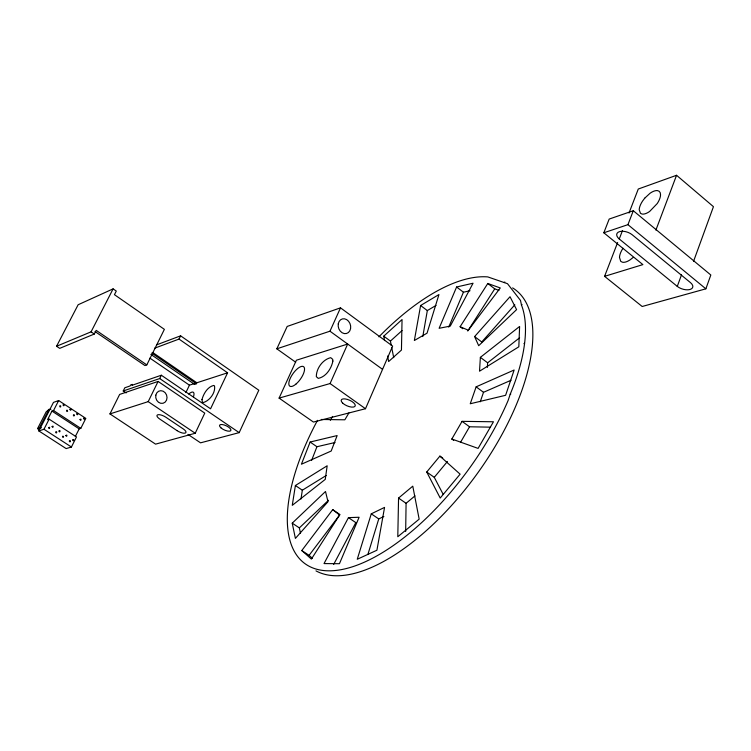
<?xml version="1.0" encoding="UTF-8"?>
<svg xmlns="http://www.w3.org/2000/svg" width="751" height="751" viewBox="0 0 751 751"><rect width="100%" height="100%" fill="white"/><g stroke="black" fill="none" stroke-linecap="round" stroke-linejoin="round"><path stroke-width="1.13" d="M405.671 531.445L406.084 503.301L414.984 495.885M398.556 498.082L397.795 536.74L419.161 519.157L412.778 486.16L398.556 498.082L406.084 503.301M487.371 367.417L487.624 362.799L519.608 337.79M480.368 357.354L479.523 371.201L518.828 346.802L519.608 326.469L480.368 357.354L487.624 362.799M70.444 441.231C69.805 443.287 68.36 439.776 70.247 440.743M300.982 499.03L302.334 490.206L326.225 475.505M295.396 485.512L292.27 505.348L325.249 479.401L327.173 465.78L295.396 485.512L302.334 490.206M422.794 336.551L427.328 310.576L436.04 305.413M420.607 305.516L414.355 340.503L427.037 333.172L438.959 294.542L420.607 305.516L427.328 310.576M367.915 554.388L378.748 518.941L383.864 516.481M371.276 513.834L357.251 559.27L376.918 550.23L384.559 507.394L371.276 513.834L378.748 518.941M378.917 336.842A172.796 77.156 -54.1 0 1 487.784 276.912L507.479 283.681L520.518 300.456L521.457 305A159.841 71.655 -53.9 0 1 510.211 394.2L508.127 400.471A172.796 77.156 -54.1 0 1 335.415 570.497A172.796 77.156 -54.1 0 1 317.523 420.335M480.236 401.813L483.513 392.304L511.037 380.269M476.134 386.84L470.257 403.756L505.611 395.298L514.144 370.008L476.134 386.84L483.513 392.304M705.865 288.825L710.822 274.997L633.3 210.74L609.174 219.067L603.823 232.782L642.884 264.615L604.583 276.34L642.18 306.492L705.865 288.825L627.939 224.662L603.823 232.782M693.558 261.32L713.45 206.675L676.557 175.283L638.275 189.027L629.009 213.04M677.28 286.384L619.256 238.978A9.378 4.994 18.5 0 1 619.378 231.674A9.378 4.994 18.5 0 1 632.154 234.725L690.479 282.629A9.294 4.778 17.3 0 1 689.962 289.492A9.294 4.778 17.3 0 1 677.28 286.384L681.523 274.81M655.895 230.106L676.557 175.283M627.939 224.662L633.3 210.74M604.583 276.34L617.641 242.507M619.256 238.978L622.513 230.519M311.581 460.466L316.931 446.732L335.021 442.517M310.125 442.029L301.414 464.221L331.191 451.032L337.143 435.571L310.125 442.029L316.931 446.732M448.722 327.136L463.433 292.214L470.032 290.731M456.608 286.995L439.119 328.3L450.262 326.103L473.064 283.221L456.608 286.995L463.433 292.214M279.1 398.114L330.083 383.545L347.666 344.052L296.401 360.217L279.1 398.114L313.43 422.053L365.493 408.722L392.623 346.117L340.513 307.844L287.182 326.441L276.828 348.821L295.687 362.217M276.828 348.821L329.971 331.2L340.513 307.844M187.975 434.407L200.545 442.837L239.184 432.632L258.804 390.22L180.606 335.828L156.752 344.803M195.222 433.252L204.751 413.125L158.095 381.424L119.634 394.435L109.946 413.914L155.579 444.141L195.222 433.252L148.2 401.635L109.946 413.914M154.631 348.192L179.02 339.076L227.581 372.806L210.571 408.797L161.324 375.228L131.904 385.338L132.383 384.371L130.608 384.981L130.13 385.948L124.826 387.769L123.23 390.98L126.13 392.923M150.857 354.397L194.509 384.324L194.96 383.385L189.44 385.169L185.891 392.548M194.509 384.324L196.386 383.723L196.846 382.775L227.581 372.806M148.2 401.635L158.095 381.424M123.23 390.98L159.7 378.551L161.324 375.228M179.02 339.076L180.606 335.828M146.811 364.892L164.375 329.351L114.443 294.674L116.283 291.078L113.11 288.863L78.142 304.746L56.56 346.258L59.705 348.361L94.297 334.045L96.175 330.365L146.811 364.892L144.943 365.559L95.03 331.557M75.344 436.5L79.184 428.877L80.798 428.361L85.821 418.391L58.662 400.546L53.481 402.386L38.836 430.933L66.154 448.591L71.42 447.023L76.48 436.951L49.134 419.161L47.557 419.696L51.96 411.097L53.546 410.544L58.662 400.546M39.446 429.854L37.55 428.624L46.14 411.905L48.946 409.417L50.918 409.276M37.55 428.624L39.456 427.901L48.946 409.417M56.56 346.258L91.068 331.839L113.11 288.863M38.836 430.933L43.962 429.253L49.134 419.161M333.66 564.433L355.824 522.63L348.455 517.636L324.028 563.579L339.443 563.71L359.109 517.261L348.455 517.636M460.466 442.461L469.544 426.784L490.563 427.169M451.83 439.016L462.062 421.349L493.454 421.771L478.096 448.403L451.83 439.016L453.707 440.368M330.309 420.325L332.609 416.439M348.905 412.937L344.85 419.8L321.259 419.48M460.11 326.723L487.793 283.484L500.279 287.962L468.333 330.224L460.11 326.723L462.747 328.713M467.76 331.041L494.74 288.863L498.936 290.374M74.424 415.641C73.063 416.993 73.025 413.519 74.405 414.974M67.628 411.191C66.463 412.506 66.022 409.333 67.506 410.375M60.803 406.713C59.639 408.037 59.198 404.855 60.681 405.897M332.712 509.647L339.574 515.036L311.383 559.082L301.789 550.549L332.712 509.647L339.968 514.557L309.083 555.365L312.313 558.228M504.334 282.601L504.803 281.963M439.908 456.11L460.119 474.163L440.208 498.044L426.728 472.013L439.908 456.11L442.733 458.119M443.212 494.421L434.275 477.336L447.436 461.48M474.604 336.589L510.023 296.711L516.585 309.628L478.687 345.704L474.604 336.589L481.748 341.977L514.829 304.812M292.233 523.165L325.502 491.501L327.999 501.696L295.396 538.411L292.233 523.165L299.349 527.897L300.503 533.36M521.457 305L522.029 304.455M299.349 527.897L328.478 500.297M384.596 340.579L383.742 336.176L402.048 319.541L401.447 350.06L388.652 361.531L387.582 356.021M391.299 345.507L390.426 341.085L402.076 330.543M633.102 257.49L630.192 259.79A14.344 6.778 -48.9 0 1 622.419 262.221L620.748 261.357L619.481 257.415A15.827 7.482 -48.8 0 1 622.992 248.262M523.926 343.639L524.527 343.273M510.22 394.2L510.764 394.068M39.456 427.901L41.418 427.788M43.962 429.253L71.42 447.023M51.96 411.097L79.184 428.877M53.546 410.544L80.798 428.361M301.789 550.549L309.083 555.365M91.068 331.839L94.297 334.045M159.7 378.551L239.184 432.632M149.9 358.124L189.44 385.169M153.129 352.782L196.846 382.775M151.711 353.083L196.386 383.723M426.728 472.013L434.275 477.336M330.083 383.545L365.493 408.722M462.062 421.349L469.544 426.784M329.971 331.2L382.55 369.361M383.742 336.176L390.426 341.085M487.793 283.484L494.74 288.863M63.422 436.322C61.319 435.439 63.328 438.959 63.591 436.622M56.672 432.013C54.626 430.633 56.269 434.641 56.738 432.182M391.74 347.722L393.721 357.673M512.633 287.905A172.448 77.804 -54 0 1 481.034 468.286A172.448 77.804 -54 0 1 315.993 570.873M188.764 394.04A9.885 3.436 -55.8 0 1 193.458 396.838M201.972 399.588L202.385 402.095L203.239 402.564C209.707 400.752 215.734 392.623 214.523 385.892L213.659 385.451C207.436 386.962 203.559 393.759 201.972 399.588M80.057 419.537C80.836 422.1 81.868 417.828 80.057 419.537M83.614 418.382C84.394 420.954 85.426 416.664 83.614 418.382M65.9 435.496C66.689 438.086 67.74 433.749 65.9 435.496M69.993 409.436C70.782 412.027 71.824 407.727 69.993 409.436M72.753 439.945C73.542 442.536 74.584 438.199 72.753 439.945M76.818 413.914C77.597 416.495 78.639 412.205 76.818 413.914M52.129 426.549C52.917 429.15 53.978 424.803 52.129 426.549M59.029 431.027C59.817 433.627 60.869 429.29 59.029 431.027M63.15 404.939C63.938 407.53 64.99 403.231 63.15 404.939M48.655 427.685C49.444 430.276 50.505 425.948 48.655 427.685M332.881 361.071C331.426 368.497 326.075 376.805 318.264 378.373L316.321 376.655C316.255 368.516 322.695 359.56 330.703 357.664L332.693 359.316L332.881 361.071M644.724 198.18L642.499 201.155A15.142 6.984 -48.2 0 0 639.204 209.745L640.472 213.331L642.105 214.063A13.725 6.327 -48.2 0 0 649.587 211.51L657.256 203.53A15.123 6.975 -48.2 0 0 660.551 194.847L660.232 192.735L659.2 191.298L657.538 190.613A13.715 6.318 -48.2 0 0 650.056 193.251L644.724 198.18M177.095 430.661L159.738 419.039A6.402 2.3 25.8 0 1 157.776 414.777A6.402 2.3 25.8 0 1 165.821 417.218L183.263 428.924A6.365 2.281 25.5 0 1 185.121 433.111A6.365 2.281 25.5 0 1 177.095 430.661M155.814 395.167A6.449 5.595 72.1 0 0 163.07 403.268A6.449 5.595 72.1 0 0 165.182 392.717A6.449 5.595 72.1 0 0 155.814 395.167M220.925 427.826A6.243 2.309 25 0 0 230.67 430.783A6.243 2.309 25 0 0 224.089 424.944A6.243 2.309 25 0 0 220.925 427.826M338.26 323.85A7.585 6.139 72 0 0 346.455 333.51A7.585 6.139 72 0 0 348.567 321.24A7.585 6.139 72 0 0 338.26 323.85M296.054 384.005A11.95 4.628 -54.7 0 0 303.798 366.835A11.95 4.628 -54.7 0 0 290.205 378.429A11.95 4.628 -54.7 0 0 296.054 384.005M342.616 403.043A7.585 3.088 23.5 0 0 354.744 406.563A7.585 3.088 23.5 0 0 347.3 399.382A7.585 3.088 23.5 0 0 342.616 403.043"/></g></svg>
